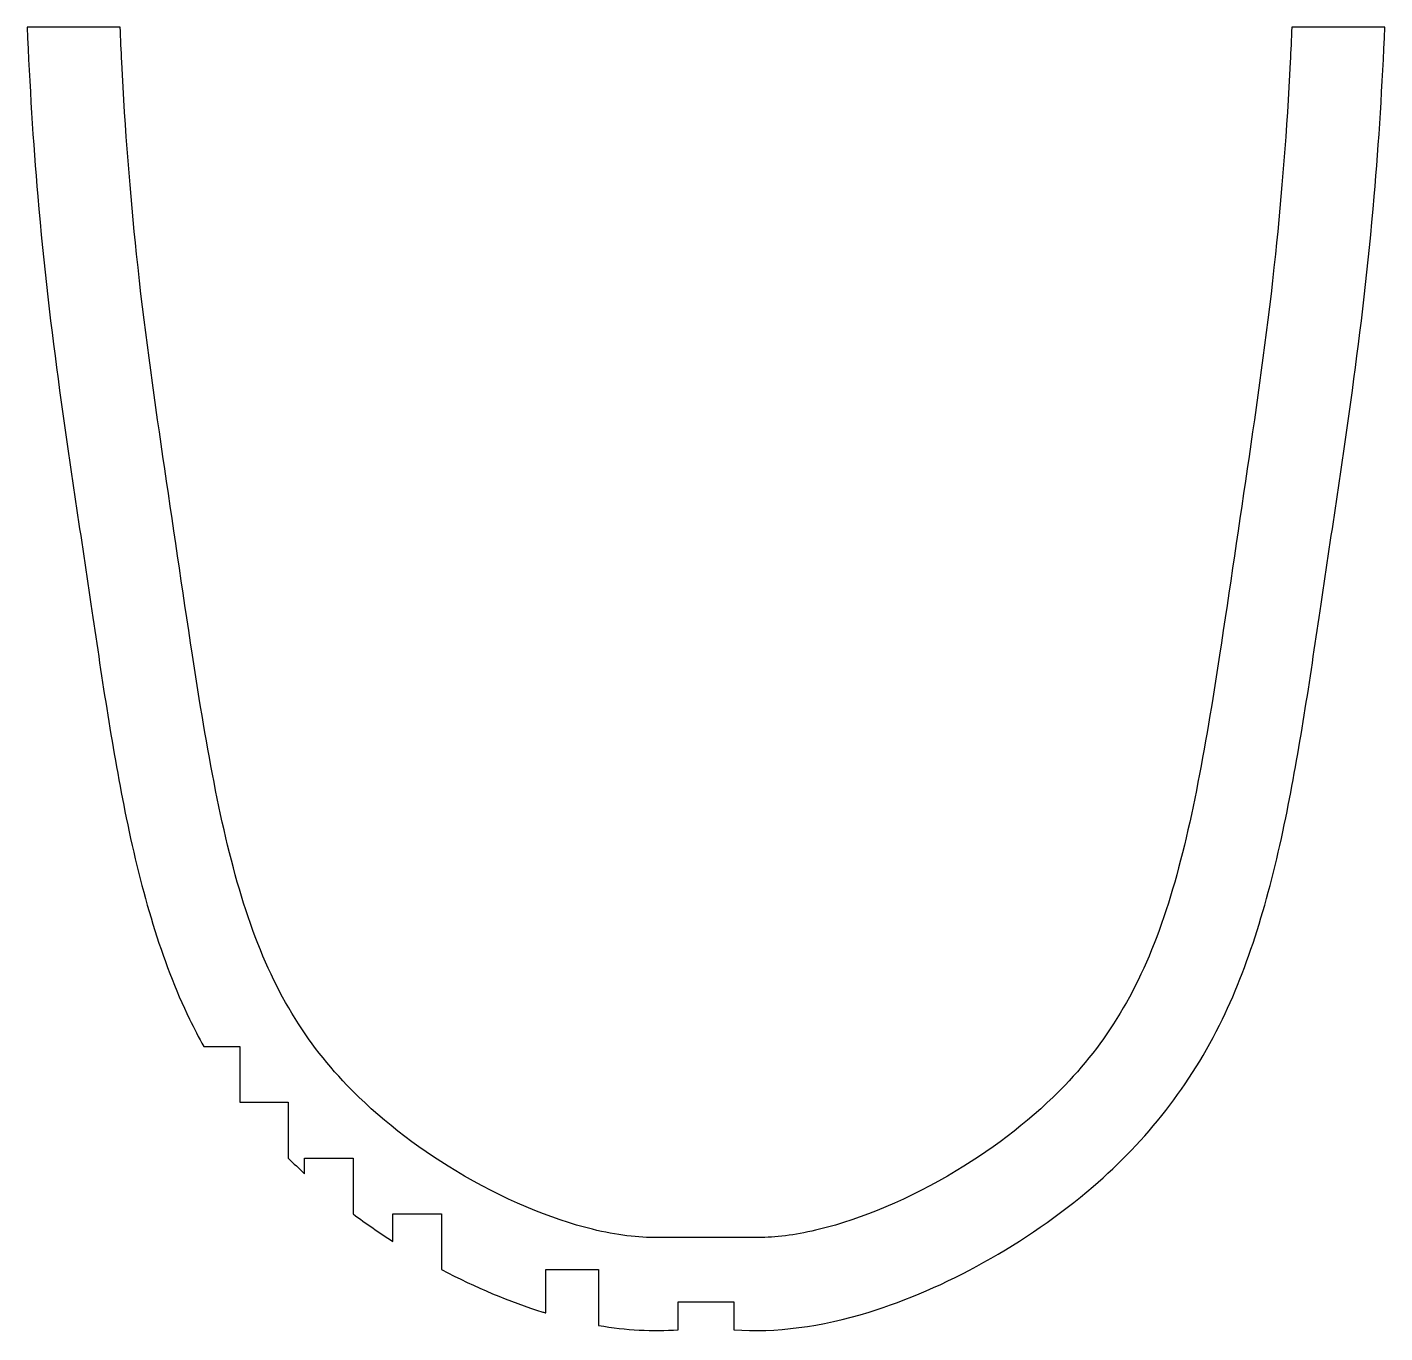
# Model space of a CAD drawing. Header units: millimetres. Extents: x -36.5 to 36.5, y 7 to 77.2.
import ezdxf

# ---------------------------------------------------------------- set-up
doc = ezdxf.new("R2010")
doc.units = ezdxf.units.MM
doc.layers.get('0').update_dxf_attribs({"linetype": 'CONTINUOUS'})

msp = doc.modelspace()

# ---------------------------------------------------------------- linework, layer by layer
for p, q in [((-31.527, 77.249), (-36.532, 77.249)), ((36.532, 77.249), (31.527, 77.249)), ((-27.025, 22.424), (-25.079, 22.424)), ((-25.079, 22.424), (-25.078, 19.423)), ((-25.078, 19.423), (-22.479, 19.423)), ((-22.479, 19.423), (-22.478, 16.423)), ((-21.604, 15.583), (-21.604, 16.423)), ((-21.604, 16.423), (-18.994, 16.423)), ((-18.994, 16.423), (-18.992, 13.422)), ((-16.85, 11.944), (-16.85, 13.422)), ((-16.85, 13.422), (-14.23, 13.422)), ((-14.23, 13.422), (-14.228, 10.422)), ((2.422, 12.15), (-2.597, 12.147)), ((-8.615, 8.093), (-8.615, 10.422)), ((-8.615, 10.422), (-5.793, 10.422)), ((-5.793, 10.422), (-5.786, 7.421)), ((-1.5, 7.192), (-1.5, 8.689)), ((-1.5, 8.689), (1.5, 8.689)), ((1.5, 8.689), (1.5, 7.192))]:
    msp.add_line(p, q)
for points, knots in [([(-36.532, 77.249), (-36.402, 74.157), (-36.212, 71.063), (-35.963, 68.15), (-35.644, 64.411), (-35.23, 60.967), (-34.783, 57.715), (-34.224, 53.643), (-33.633, 49.801), (-33.047, 45.852), (-32.496, 42.135), (-31.941, 38.34), (-31.198, 34.72), (-30.382, 30.745), (-29.316, 27.046), (-27.792, 23.897), (-27.548, 23.393), (-27.292, 22.902), (-27.025, 22.424)], [-0.8466628, -0.8466628, -0.8466628, -0.8466628, -0.7825089, -0.7825089, -0.7825089, -0.7001477, -0.7001477, -0.7001477, -0.5970616, -0.5970616, -0.5970616, -0.5000062, -0.5000062, -0.5000062, -0.3934263, -0.3934263, -0.3934263, -0.3763878, -0.3763878, -0.3763878, -0.3763878]), ([(-2.597, 12.147), (-3.636, 12.138), (-4.801, 12.273), (-6.116, 12.592), (-8.329, 13.13), (-10.956, 14.223), (-13.466, 15.733), (-15.628, 17.033), (-17.66, 18.607), (-19.324, 20.345), (-21.734, 22.864), (-23.449, 25.761), (-24.766, 29.771), (-26.032, 33.628), (-26.875, 38.49), (-27.634, 43.467), (-28.176, 47.027), (-28.701, 50.605), (-29.224, 54.165), (-29.738, 57.658), (-30.237, 61.181), (-30.644, 65.04), (-30.984, 68.264), (-31.255, 71.751), (-31.439, 75.361), (-31.471, 75.989), (-31.5, 76.619), (-31.527, 77.249)], [0.0355399, 0.0355399, 0.0355399, 0.0355399, 0.1002708, 0.1002708, 0.1002708, 0.2092134, 0.2092134, 0.2092134, 0.3030637, 0.3030637, 0.3030637, 0.4390329, 0.4390329, 0.4390329, 0.5698203, 0.5698203, 0.5698203, 0.6633914, 0.6633914, 0.6633914, 0.755166, 0.755166, 0.755166, 0.831848, 0.831848, 0.831848, 0.8451793, 0.8451793, 0.8451793, 0.8451793]), ([(1.5, 7.192), (3.733, 7.024), (6.172, 7.338), (8.781, 8.143), (12.806, 9.386), (17.212, 11.778), (20.835, 14.899), (23.711, 17.375), (26.057, 20.312), (27.792, 23.897), (29.316, 27.046), (30.382, 30.745), (31.198, 34.72), (31.941, 38.34), (32.496, 42.135), (33.047, 45.852), (33.633, 49.801), (34.224, 53.643), (34.783, 57.715), (35.23, 60.967), (35.644, 64.411), (35.963, 68.15), (36.212, 71.063), (36.402, 74.157), (36.532, 77.249)], [0.020202, 0.020202, 0.020202, 0.020202, 0.1192752, 0.1192752, 0.1192752, 0.2721365, 0.2721365, 0.2721365, 0.3934263, 0.3934263, 0.3934263, 0.5000062, 0.5000062, 0.5000062, 0.5970616, 0.5970616, 0.5970616, 0.7001477, 0.7001477, 0.7001477, 0.7825089, 0.7825089, 0.7825089, 0.8466628, 0.8466628, 0.8466628, 0.8466628]), ([(31.527, 77.249), (31.5, 76.619), (31.471, 75.989), (31.439, 75.361), (31.255, 71.751), (30.984, 68.264), (30.644, 65.04), (30.237, 61.181), (29.738, 57.658), (29.224, 54.165), (28.701, 50.605), (28.176, 47.027), (27.634, 43.467), (26.875, 38.49), (26.032, 33.628), (24.766, 29.771), (23.449, 25.761), (21.734, 22.864), (19.324, 20.345), (17.66, 18.607), (15.628, 17.033), (13.466, 15.733), (10.956, 14.223), (8.329, 13.13), (6.116, 12.592), (4.96, 12.311), (3.921, 12.173), (2.981, 12.15)], [-0.8451793, -0.8451793, -0.8451793, -0.8451793, -0.831848, -0.831848, -0.831848, -0.755166, -0.755166, -0.755166, -0.6633914, -0.6633914, -0.6633914, -0.5698203, -0.5698203, -0.5698203, -0.4390329, -0.4390329, -0.4390329, -0.3030637, -0.3030637, -0.3030637, -0.2092134, -0.2092134, -0.2092134, -0.1002708, -0.1002708, -0.1002708, -0.043393, -0.043393, -0.043393, -0.043393]), ([(-14.228, 10.422), (-12.405, 9.463), (-10.556, 8.691), (-8.781, 8.143), (-8.725, 8.126), (-8.67, 8.109), (-8.615, 8.093)], [-0.18668422, -0.18668422, -0.18668422, -0.18668422, -0.11927517, -0.11927517, -0.11927517, -0.11717116, -0.11717116, -0.11717116, -0.11717116])]:
    msp.add_open_spline(points, degree=3, knots=knots)
for points in [[(-22.478, 16.423), (-22.193, 16.137), (-21.901, 15.858), (-21.604, 15.583)], [(-18.992, 13.422), (-18.295, 12.903), (-17.579, 12.409), (-16.85, 11.944)], [(2.981, 12.15), (2.791, 12.145), (2.604, 12.145), (2.422, 12.15)], [(-5.786, 7.421), (-4.287, 7.166), (-2.855, 7.09), (-1.5, 7.192)]]:
    msp.add_open_spline(points, degree=3)

doc.saveas('drawing.dxf')
